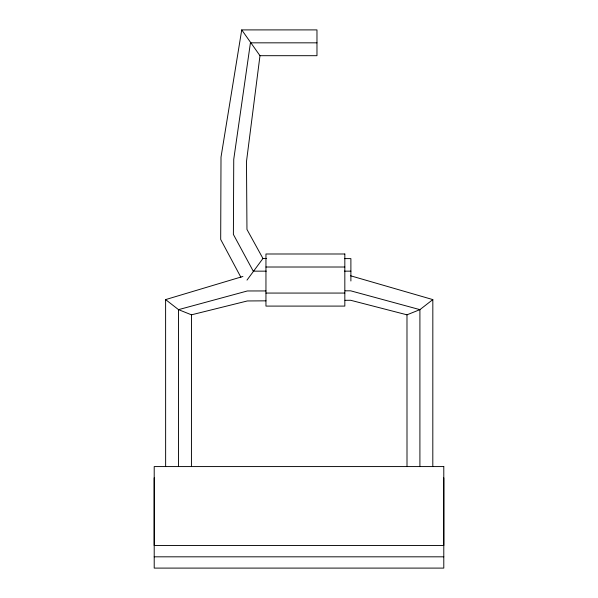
<?xml version="1.0" encoding="UTF-8"?>
<svg xmlns="http://www.w3.org/2000/svg" width="598" height="598" viewBox="0 0 598 598"><rect width="100%" height="100%" fill="white"/><g stroke="black" fill="none" stroke-linecap="round" stroke-linejoin="round"><path stroke-width="0.9" d="M154.209 477.854L154.209 545.54L443.791 545.54L443.791 477.854M191.435 466.59L191.465 314.825L178.533 309.644L165.609 299.598L242.923 276.455M432.81 466.59L432.832 299.598L350.66 275.805M259.981 55.689L316.97 55.689L316.97 29.9L241.734 29.9L259.981 55.689L246.481 161.587L246.959 229.438L262.948 258.478L266.648 258.486M241.734 29.9L221.006 157.162L220.692 239.454L240.882 277.255M246.996 280.103L262.948 258.478M432.832 299.598L419.908 309.644L406.984 314.825L350.652 300.278L345.068 300.316M191.465 314.825L247.34 300.958L265.961 300.839M265.968 290.942L247.355 290.964L178.533 309.644L178.533 466.59M345.068 290.822L350.652 290.815L419.908 309.644L419.908 466.59M316.97 42.832L250.435 42.832L233.743 159.374L233.392 234.446L253.238 271.156L266.26 271.156M265.953 267.014L344.829 267.014M344.381 271.156L350.891 271.156M265.953 293.065L344.829 293.065M154.209 556.82L443.791 556.82M344.411 258.605L350.891 258.62L350.891 281M406.984 314.825L407.006 466.59M165.609 299.598L165.639 466.59M344.829 253.993L265.953 253.993L265.953 306.094L344.829 306.094L344.829 253.993M443.791 466.575L154.209 466.575L154.209 568.1L443.791 568.1L443.791 466.575"/></g></svg>
